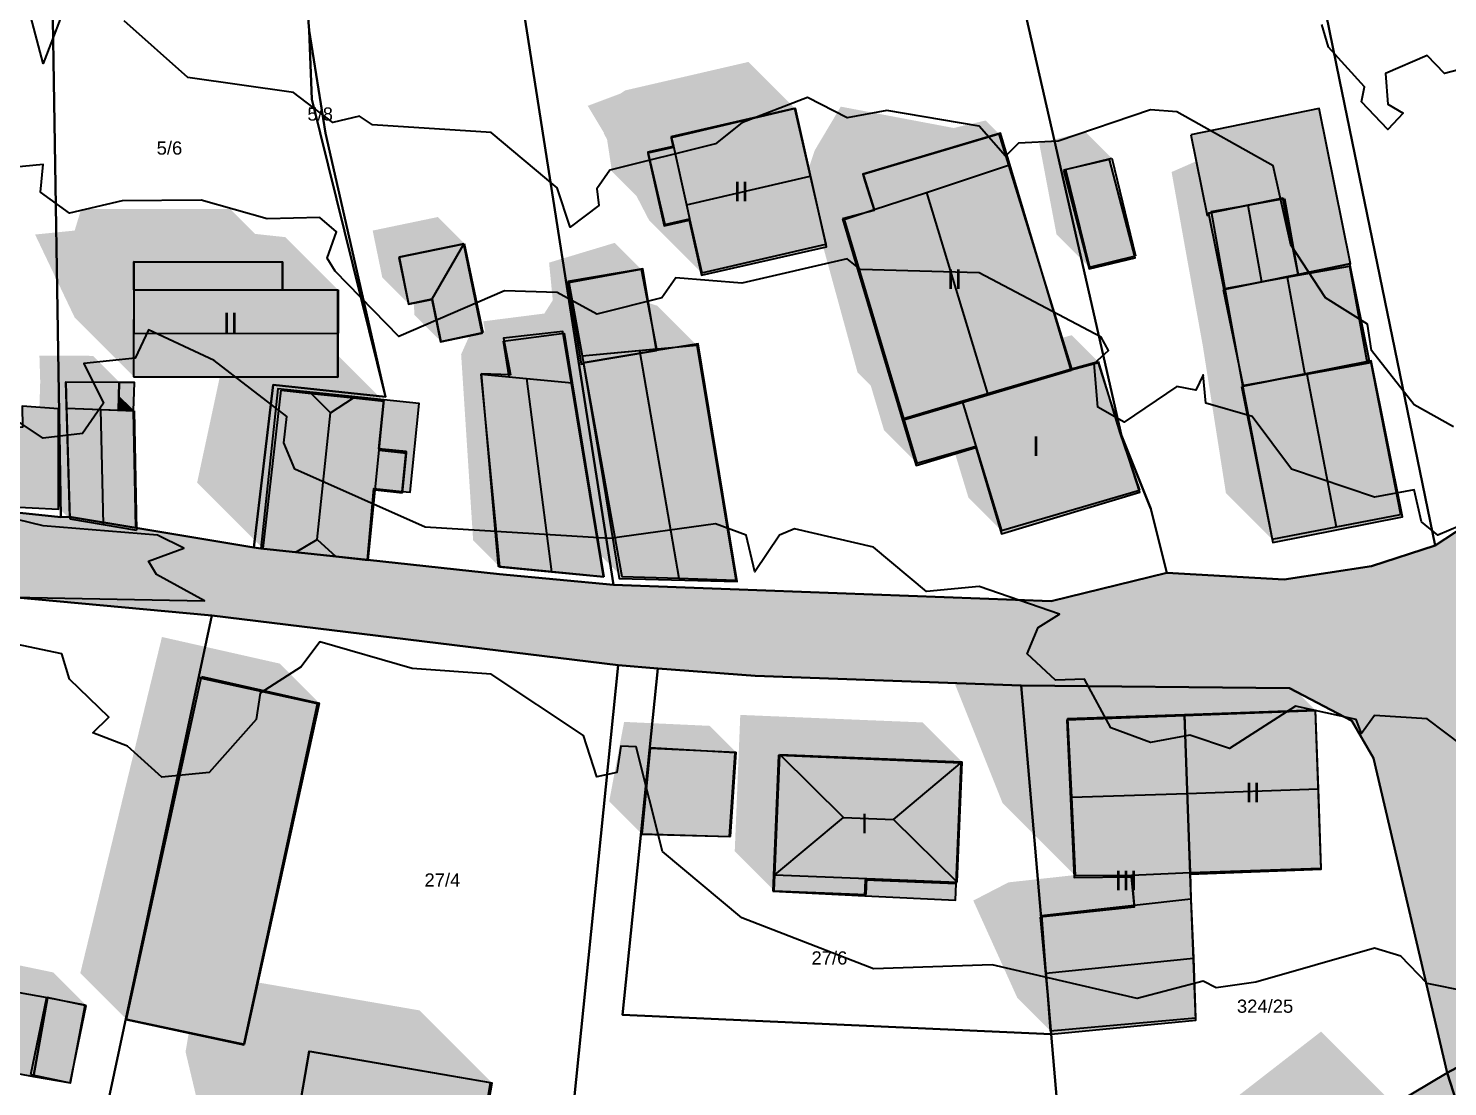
# Model space of a CAD drawing. Header units: millimetres. Extents: x 238 to 3518, y -74 to 2735.
# Drawn here: x 1710.4 to 1818, y 1502.4 to 1582.6 of the extents above; entities that cross this region are included whole.
import ezdxf
from ezdxf.enums import TextEntityAlignment as Align

# ---------------------------------------------------------------- set-up
doc = ezdxf.new("R2010")
doc.units = ezdxf.units.MM
for name, color, linetype in [('LP_Flurstueck_bez', 7, 'Continuous'), ('LP_Flurstuecke', 8, 'Continuous'), ('LP_Gebaeude_Dachaufsicht', 9, 'Continuous'), ('LP_Gebaeude_Dachschatten', 253, 'Continuous'), ('LP_Gebaeude_F', 254, 'Continuous'), ('LP_Gebaeude_Geschosszahl', 7, 'Continuous'), ('LP_Gebaeude_Schatten', 7, 'Continuous'), ('LP_Gebaeude_U', 7, 'Continuous'), ('LP_Topographie_Hoehenlinien', 8, 'Continuous'), ('LP_Verkehr_Gewaesser', 150, 'Continuous'), ('LP_Verkehr_Strassen', 9, 'Continuous')]:
    doc.layers.add(name, color=color, linetype=linetype)
doc.styles.get("Standard").update_dxf_attribs({"font": 'arial.ttf'})

msp = doc.modelspace()

# ---------------------------------------------------------------- hatches: boundary and pattern name
at = {"layer": 'LP_Gebaeude_Dachschatten'}
for points in [[(1769.71, 1571.44), (1768.52, 1576.6), (1759.17, 1574.44), (1759.34, 1573.72), (1759.34, 1573.71), (1760.33, 1569.27)], [(1784.75, 1572.27), (1784.42, 1573.33), (1784.01, 1574.66), (1773.72, 1571.59), (1773.88, 1571.09), (1774.55, 1568.9), (1778.52, 1570.21)], [(1800.11, 1568.75), (1801.15, 1562.92), (1803.93, 1563.42), (1802.89, 1569.25)], [(1733.91, 1562.81), (1729.7, 1562.81), (1718.42, 1562.81), (1718.42, 1559.51), (1733.91, 1559.52)], [(1805.88, 1563.77), (1801.15, 1562.92), (1802.48, 1555.55), (1807.21, 1556.4)], [(1752.4, 1557.81), (1755.41, 1541.07), (1759.73, 1540.94), (1756.76, 1558.21)], [(1744.73, 1556.42), (1746.14, 1541.81), (1750.09, 1541.43), (1748.19, 1556.09)], [(1807.36, 1556.42), (1802.48, 1555.55), (1804.73, 1543.9), (1809.6, 1544.84)], [(1732.32, 1543.89), (1733.33, 1553.5), (1731.85, 1554.96), (1729.57, 1555.21), (1728.21, 1543.2), (1730.7, 1542.92)], [(1733.33, 1553.5), (1735.08, 1554.62), (1731.85, 1554.96)], [(1713.31, 1553.85), (1713.56, 1545.44), (1716.08, 1545.02), (1715.87, 1553.75)], [(1798.29, 1524.61), (1798.08, 1530.6), (1789.22, 1530.31), (1789.51, 1524.35)], [(1808, 1530.96), (1798.08, 1530.6), (1798.29, 1524.61), (1808.22, 1524.97)], [(1767.4, 1527.58), (1767.03, 1518.46), (1772.24, 1522.81)], [(1781.23, 1527.01), (1767.4, 1527.58), (1772.24, 1522.81), (1776.02, 1522.66)], [(1798.76, 1512.12), (1798.58, 1516.63), (1794.27, 1516.16), (1787.24, 1515.38), (1787.57, 1511)], [(1745.58, 1502.67), (1731.72, 1505.07), (1730.92, 1500.43), (1732.08, 1498.48), (1743.06, 1496.58), (1744.8, 1498.14)]]:
    msp.add_hatch(color=253, dxfattribs=at).paths.add_polyline_path(points)
at = {"layer": 'LP_Gebaeude_F'}
for points in [[(1757.38, 1573.17), (1758.63, 1567.66), (1760.52, 1568.09), (1761.46, 1563.94), (1770.95, 1566.09), (1768.6, 1576.56), (1759.15, 1574.35), (1759.32, 1573.62)], [(1798.56, 1574.58), (1799.81, 1568.45), (1799.93, 1568.47), (1799.9, 1568.63), (1805.55, 1569.76), (1806.7, 1563.99), (1810.62, 1564.79), (1810.68, 1564.8), (1808.29, 1576.56)], [(1772.16, 1568.19), (1776.71, 1552.92), (1789.5, 1556.73), (1784.54, 1573.33), (1784.14, 1574.69), (1773.69, 1571.58), (1773.85, 1571.06), (1774.55, 1568.84)], [(1788.92, 1571.88), (1790.85, 1564.41), (1794.35, 1565.25), (1792.41, 1572.71)], [(1799.9, 1568.63), (1799.93, 1568.47), (1801.06, 1562.84), (1806.7, 1563.99), (1805.55, 1569.76)], [(1738.5, 1565.26), (1739.23, 1561.72), (1741, 1562.09), (1741.66, 1558.87), (1744.83, 1559.52), (1743.44, 1566.28)], [(1718.39, 1556.21), (1733.89, 1556.19), (1733.89, 1562.78), (1729.68, 1562.78), (1729.68, 1564.92), (1718.4, 1564.93)], [(1751.31, 1563.46), (1752.34, 1557.18), (1752.5, 1557.2), (1752.49, 1557.28), (1758.05, 1558.22), (1757.01, 1564.42)], [(1801.03, 1562.83), (1802.54, 1555.52), (1812.12, 1557.41), (1810.62, 1564.79), (1806.7, 1563.99), (1801.06, 1562.84)], [(1744.75, 1556.44), (1746.04, 1541.87), (1754.02, 1541.08), (1750.94, 1559.65), (1746.44, 1559.15), (1746.98, 1556.37)], [(1752.49, 1557.28), (1752.5, 1557.2), (1753.79, 1549.6), (1755.21, 1540.93), (1764.16, 1540.69), (1761.21, 1558.71), (1758.05, 1558.22)], [(1802.41, 1555.49), (1804.78, 1543.65), (1814.61, 1545.61), (1812.24, 1557.44), (1812.12, 1557.41), (1802.54, 1555.52)], [(1776.71, 1552.92), (1777.73, 1549.5), (1782.27, 1550.85), (1784.22, 1544.31), (1794.71, 1547.46), (1793.32, 1551.78), (1791.56, 1557.29), (1789.5, 1556.73)], [(1713.23, 1555.82), (1713.52, 1545.59), (1718.55, 1544.76), (1718.39, 1553.64), (1717.24, 1553.68), (1717.29, 1555.8)], [(1717.24, 1553.68), (1718.39, 1553.64), (1718.47, 1555.79), (1717.29, 1555.8)], [(1728.03, 1543.2), (1736.13, 1542.33), (1736.62, 1547.75), (1738.76, 1547.53), (1739.07, 1550.56), (1737, 1550.77), (1737.38, 1554.47), (1729.34, 1555.31)], [(1737, 1550.77), (1739.07, 1550.56), (1738.76, 1547.53), (1739.36, 1547.47), (1740.05, 1554.19), (1737.38, 1554.47)], [(1706.68, 1552.38), (1706.69, 1546.48), (1712.7, 1546.19), (1712.69, 1553.78), (1709.95, 1553.99), (1709.96, 1552.4)], [(1717.8, 1507.48), (1726.75, 1505.55), (1732.34, 1531.43), (1723.31, 1533.38)], [(1787.13, 1515.23), (1787.97, 1506.38), (1798.94, 1507.42), (1798.53, 1518.51), (1798.08, 1530.52), (1789.16, 1530.19), (1789.73, 1518.26), (1794.05, 1518.31), (1794.26, 1516.01)], [(1798.08, 1530.52), (1798.53, 1518.51), (1808.46, 1518.88), (1808.02, 1530.89)], [(1756.88, 1521.55), (1763.57, 1521.35), (1764.01, 1527.7), (1757.55, 1528.09)], [(1766.88, 1517.21), (1773.84, 1516.87), (1773.9, 1518.08), (1780.77, 1517.79), (1781.16, 1526.92), (1767.31, 1527.5)], [(1773.84, 1516.87), (1780.72, 1516.54), (1780.77, 1517.79), (1773.9, 1518.08)], [(1707.7, 1503.73), (1710.81, 1503.17), (1711.87, 1509.12), (1709.04, 1509.62)], [(1710.81, 1503.17), (1713.6, 1502.67), (1714.73, 1508.57), (1711.87, 1509.12)], [(1729.5, 1492.36), (1743.28, 1489.99), (1745.46, 1502.68), (1731.68, 1505.05)]]:
    msp.add_hatch(color=254, dxfattribs=at).paths.add_polyline_path(points)
at = {"layer": 'LP_Gebaeude_Schatten'}
for points in [[(1768.52, 1576.6), (1759.17, 1574.44), (1759.34, 1573.72), (1759.34, 1573.71), (1757.4, 1573.27), (1758.67, 1567.78), (1760.54, 1568.21), (1761.48, 1564.1), (1757.48, 1568.1), (1756.54, 1569.91), (1754.67, 1571.78), (1754.3, 1574.21), (1754.04, 1574.71), (1754.06, 1574.72), (1752.83, 1576.77), (1755.34, 1577.71), (1755.34, 1577.72), (1755.67, 1577.94), (1765.02, 1580.1), (1768.52, 1576.6)], [(1772.02, 1576.71), (1780.59, 1575.09), (1783.01, 1575.66), (1784.01, 1574.66), (1773.72, 1571.59), (1773.88, 1571.09), (1774.55, 1568.9), (1772.29, 1568.16), (1776.79, 1553.07), (1777.8, 1549.67), (1775.3, 1552.17), (1774.29, 1555.57), (1773.29, 1556.57), (1770.65, 1566.21), (1770.9, 1566.27), (1769.71, 1571.44), (1769.58, 1572.01), (1770.05, 1573.4), (1772.02, 1576.71)], [(1790.57, 1574.79), (1792.57, 1572.79), (1789.07, 1571.94), (1790.88, 1564.53), (1788.38, 1567.03), (1787.07, 1573.94), (1790.57, 1574.79)], [(1803.17, 1572.24), (1805.67, 1569.74), (1800.11, 1568.75), (1801.15, 1562.92), (1802.48, 1555.55), (1804.73, 1543.9), (1801.23, 1547.4), (1799.48, 1558.55), (1798.15, 1565.92), (1797.11, 1571.75), (1799.39, 1572.75), (1803.17, 1572.24)], [(1729.91, 1566.81), (1733.91, 1562.81), (1729.7, 1562.81), (1729.7, 1564.95), (1718.42, 1564.95), (1718.42, 1562.81), (1718.42, 1556.22), (1713.92, 1560.72), (1710.92, 1567.01), (1713.92, 1567.31), (1714.42, 1568.95), (1725.7, 1568.95), (1727.59, 1567.06), (1729.91, 1566.81)], [(1736.52, 1567.31), (1741.47, 1568.34), (1741.97, 1567.84), (1743.47, 1566.34), (1738.52, 1565.31), (1739.25, 1561.76), (1737.25, 1563.76), (1736.52, 1567.31)], [(1810.61, 1564.62), (1806.71, 1563.92), (1806.01, 1567.82), (1808.11, 1567.12), (1810.61, 1564.62)], [(1751.4, 1563.38), (1752.4, 1557.81), (1755.41, 1541.07), (1753.77, 1542.71), (1751.66, 1555.77), (1751.05, 1559.52), (1746.41, 1558.93), (1746.85, 1556.22), (1744.73, 1556.42), (1746.14, 1541.81), (1744.14, 1543.81), (1743.23, 1557.92), (1743.87, 1559.36), (1744.87, 1559.57), (1744.83, 1559.77), (1745.04, 1559.66), (1744.91, 1560.43), (1749.54, 1561.02), (1750.18, 1562.03), (1749.9, 1564.88), (1754.88, 1566.38), (1756.88, 1564.38), (1751.4, 1563.38)], [(1739.64, 1561.84), (1741.03, 1562.13), (1741.69, 1558.91), (1739.69, 1560.91), (1739.64, 1561.84)], [(1761.11, 1558.61), (1758.05, 1558.33), (1757.37, 1561.84), (1758.11, 1561.61), (1761.11, 1558.61)], [(1791.54, 1557.38), (1789.51, 1556.82), (1788.79, 1559.17), (1789.54, 1559.38), (1791.54, 1557.38)], [(1717.32, 1555.81), (1713.25, 1555.83), (1713.31, 1553.85), (1713.56, 1545.44), (1711.06, 1547.94), (1711.31, 1555.85), (1711.25, 1557.83), (1715.32, 1557.81), (1717.32, 1555.81)], [(1735.08, 1554.62), (1731.85, 1554.96), (1729.57, 1555.21), (1728.21, 1543.2), (1723.21, 1548.2), (1724.93, 1556.22), (1733.91, 1556.22), (1733.91, 1557.83), (1737.37, 1554.37), (1735.08, 1554.62)], [(1811.94, 1557.25), (1811.86, 1557.68), (1812.23, 1557.3), (1811.94, 1557.25)], [(1802.48, 1555.55), (1807.21, 1556.4), (1811.94, 1557.25), (1807.36, 1556.42), (1802.48, 1555.55)], [(1717.27, 1553.69), (1717.29, 1554.78), (1718.43, 1553.65), (1717.27, 1553.69)], [(1737.01, 1550.67), (1737.17, 1552.35), (1739.08, 1550.44), (1737.01, 1550.67)], [(1780.66, 1550.49), (1782.26, 1550.95), (1784.2, 1544.57), (1781.7, 1547.07), (1780.66, 1550.49)], [(1720.54, 1536.49), (1729.48, 1534.47), (1732.48, 1531.47), (1723.54, 1533.49), (1717.85, 1507.5), (1714.35, 1511), (1720.54, 1536.49)], [(1782.07, 1516.5), (1784.74, 1517.88), (1789.75, 1518.43), (1784.29, 1523.89), (1780.51, 1533.35), (1784.22, 1535.31), (1793.08, 1535.6), (1803, 1535.96), (1808, 1530.96), (1798.08, 1530.6), (1789.22, 1530.31), (1789.51, 1524.35), (1789.79, 1518.39), (1794.07, 1518.43), (1794.27, 1516.16), (1787.24, 1515.38), (1787.57, 1511), (1787.91, 1506.62), (1785.41, 1509.12), (1782.07, 1516.5)], [(1781.23, 1527.01), (1767.4, 1527.58), (1767.03, 1518.46), (1766.98, 1517.25), (1763.98, 1520.25), (1764.03, 1521.46), (1764.4, 1530.58), (1778.23, 1530.01), (1781.23, 1527.01)], [(1764.09, 1527.75), (1757.59, 1528.05), (1756.96, 1521.53), (1754.46, 1524.03), (1755.59, 1530.05), (1762.09, 1529.75), (1764.09, 1527.75)], [(1712.3, 1511.05), (1714.8, 1508.55), (1711.82, 1509.17), (1710.6, 1503.3), (1708.1, 1505.8), (1709.32, 1511.67), (1712.3, 1511.05)], [(1745.58, 1502.67), (1731.72, 1505.07), (1729.53, 1492.39), (1724.03, 1497.89), (1722.33, 1505.03), (1722.58, 1506.49), (1726.79, 1505.6), (1727.82, 1510.29), (1740.08, 1508.17), (1745.58, 1502.67)], [(1803.91, 1495.94), (1802.85, 1497), (1800.95, 1499.47), (1800.55, 1500.44), (1808.45, 1506.57), (1816.95, 1498.07), (1809.05, 1491.94), (1808.29, 1491.35), (1808.73, 1490.76), (1799.6, 1482.62), (1792.69, 1476.46), (1789.04, 1474.77), (1789.76, 1473.85), (1800.95, 1459.61), (1796.95, 1463.61), (1785.76, 1477.85), (1784.04, 1479.77), (1786.89, 1481.09), (1787.19, 1481.96), (1792.6, 1489.62), (1803.73, 1495.76), (1803.84, 1495.78), (1803.79, 1495.85), (1803.91, 1495.94)]]:
    msp.add_hatch(color=7, dxfattribs=at).paths.add_polyline_path(points)
at = {"layer": 'LP_Verkehr_Gewaesser'}
msp.add_hatch(color=150, dxfattribs=at).paths.add_polyline_path([(1581.32, 1526.37), (1603.13, 1503.81), (1608.32, 1498.45), (1612.38, 1494.93), (1618.49, 1490.66), (1621.51, 1489.08), (1668.93, 1470.88), (1673.2, 1470.06), (1677.52, 1470.67), (1698.88, 1477.42), (1698.71, 1478.02), (1710.62, 1478.13), (1715.56, 1477.62), (1724.43, 1474.14), (1727.69, 1473.07), (1733.46, 1472.73), (1733.48, 1472.16), (1733.68, 1472.19), (1759.01, 1475.94), (1786.96, 1473.98), (1787.75, 1474.34), (1788.73, 1474.71), (1792.72, 1476.57), (1808.76, 1490.69), (1808.31, 1491.27), (1819.2, 1499.75), (1818.02, 1503.43), (1814.07, 1501.08), (1807.6, 1495.84), (1795.59, 1484.02), (1794.06, 1482.81), (1790.18, 1480.63), (1790.08, 1481.8), (1784.59, 1481.13), (1781.52, 1480.94), (1757.96, 1480.28), (1749.53, 1479), (1736.86, 1477.07), (1732.36, 1476.67), (1728.67, 1477.36), (1714.95, 1482.17), (1712.53, 1482.76), (1707.52, 1482.84), (1699.47, 1482.43), (1697.53, 1482.14), (1695.57, 1481.61), (1677.1, 1475.41), (1674.8, 1474.84), (1672.76, 1474.67), (1669.55, 1474.94), (1653.27, 1481.14), (1622.95, 1492.95), (1621.01, 1493.99), (1619.52, 1495.08), (1616.8, 1497.37), (1613.06, 1500.88), (1606.34, 1507.6), (1584.51, 1529.67), (1584.4, 1529.55)])
at = {"layer": 'LP_Verkehr_Strassen'}
for points in [[(1609.11, 1553.88), (1628.76, 1550.31), (1665.88, 1543.56), (1685.96, 1541.66), (1724.32, 1538.11), (1755.14, 1534.34), (1758.15, 1534.11), (1765.53, 1533.55), (1785.7, 1532.82), (1806.06, 1532.61), (1810.79, 1530.14), (1812.42, 1527.29), (1818.02, 1503.43), (1821.26, 1505.19), (1825.87, 1508.05), (1835.96, 1507.86), (1835.88, 1512.09), (1835.74, 1518.85), (1835.39, 1528.42), (1835.83, 1543.96), (1840.98, 1546.68), (1850.61, 1557.72), (1855.92, 1562.18), (1862.39, 1565.5), (1874.13, 1571.54), (1893.69, 1578.3), (1894.23, 1578.47), (1909.17, 1583.09), (1920.39, 1585.74), (1926.68, 1587.23), (1946.69, 1591.74), (1966.45, 1596.19), (1978.05, 1598.92), (1979.84, 1599.34), (1988.92, 1601.57), (1998.7, 1603.73), (2002.23, 1604.49), (2020.15, 1608.36), (2038.67, 1612.37), (2060.99, 1617.18), (2071.81, 1618.28), (2083.87, 1620.42), (2088.88, 1620.02), (2104.29, 1618.77), (2130.51, 1616.65), (2139.07, 1615.96), (2174.74, 1610.85), (2199.43, 1607.25), (2201.85, 1606.9), (2206.91, 1606.16), (2226.72, 1603.28), (2247.86, 1600.33), (2269, 1597.34), (2271.48, 1596.91), (2307.37, 1592.02), (2341.79, 1587.34), (2362.82, 1587.02), (2404.54, 1586.39), (2466.34, 1570.98), (2581.2, 1557.61), (2583.12, 1557.02), (2584.44, 1556.05), (2585.01, 1554.67), (2594.07, 1560.8), (2573.39, 1563.3), (2565.05, 1564.26), (2556.47, 1565.25), (2553, 1565.65), (2522.27, 1569.28), (2498.87, 1572.05), (2476.72, 1575.06), (2466.31, 1577.36), (2458.22, 1579.5), (2433.87, 1585.97), (2404.77, 1593.69), (2387.72, 1593.9), (2382.57, 1593.95), (2372.74, 1594.05), (2367.76, 1594.1), (2362.76, 1594.16), (2339.62, 1594.41), (2320.35, 1597.06), (2286.61, 1601.71), (2271.84, 1603.69), (2251.99, 1606.47), (2220.01, 1610.84), (2198.93, 1613.74), (2193.92, 1614.39), (2152.77, 1619.81), (2129.47, 1622.89), (2099.32, 1627.34), (2071.45, 1623.47), (2063.48, 1622.36), (2037.99, 1617.57), (2013.25, 1612.81), (1997.89, 1609.85), (1986.96, 1607.53), (1984.68, 1606.1), (1974.51, 1604.18), (1973.28, 1603.95), (1962.21, 1602), (1948.59, 1599.21), (1934.4, 1596.33), (1905.2, 1590.33), (1903.43, 1589.63), (1877.51, 1580.85), (1870.23, 1578.12), (1862.9, 1576.03), (1847.52, 1566.2), (1841.81, 1559.13), (1829.44, 1551.51), (1817.11, 1543.42), (1812.27, 1541.85), (1805.65, 1540.85), (1796.74, 1541.36), (1787.97, 1539.2), (1763.63, 1540.11), (1754.78, 1540.44), (1746.13, 1541.25), (1736.13, 1542.33), (1728.03, 1543.2), (1727.52, 1543.28), (1718.55, 1544.76), (1713.52, 1545.59), (1712.87, 1545.57), (1688.42, 1548.15), (1654.75, 1551.69), (1643.37, 1553.38), (1634.78, 1554.65), (1628, 1558.67), (1626.74, 1560.58), (1625.46, 1567.02), (1626.48, 1571.86), (1621.77, 1566.99), (1614.65, 1559.61)], [(1766.14, 1291.44), (1768.6, 1290.07), (1776.1, 1285.89), (1775.67, 1288.69), (1781.68, 1309.93), (1782.03, 1311.2), (1786.7, 1327.7), (1788.1, 1331.35), (1790.18, 1334.42), (1793.38, 1336.27), (1817, 1343.32), (1846.71, 1351.27), (1861.29, 1355.32), (1871.55, 1358.18), (1882.04, 1361.1), (1883.43, 1376.66), (1881.22, 1380.31), (1879.1, 1383.81), (1876.05, 1396.52), (1875.18, 1414.23), (1875.94, 1421.1), (1877.69, 1424.75), (1880.07, 1429.71), (1868.97, 1431.63), (1866.72, 1437.05), (1863.46, 1440.47), (1865.72, 1461.36), (1867.38, 1470.4), (1869.29, 1492.07), (1869.03, 1495.17), (1868.76, 1496.13), (1868.84, 1496.38), (1866.19, 1496.48), (1852.06, 1502.06), (1847.03, 1502.88), (1842.25, 1502.99), (1836.42, 1502.68), (1825.88, 1501.61), (1824.93, 1501.94), (1822.58, 1501.71), (1822.18, 1502.77), (1821.26, 1505.19), (1818.02, 1503.43), (1819.2, 1499.75), (1826.2, 1498.35), (1829.81, 1499.64), (1837.15, 1500.26), (1844.29, 1499.1), (1846.33, 1498.33), (1849.01, 1497.14), (1863.62, 1490.65), (1865.53, 1488.5), (1866.52, 1485.84), (1866.33, 1482.28), (1860.58, 1440.62), (1862.44, 1436.07), (1867.41, 1424.48), (1846.9, 1428.59), (1833.64, 1431.19), (1816.43, 1434.56), (1815.99, 1431.07), (1817.45, 1430.71), (1838.6, 1425.72), (1839.73, 1425.45), (1839.9, 1426.72), (1864.49, 1421.79), (1870.46, 1417.82), (1869.6, 1405.86), (1874.48, 1383.98), (1877, 1371.67), (1876.95, 1368.93), (1874.24, 1365.6), (1870.22, 1363.6), (1861.62, 1360.64), (1850.29, 1357.79), (1815.72, 1349.9), (1793.22, 1341.85), (1786.2, 1338.49), (1779.3, 1333), (1780.08, 1327.96), (1777.05, 1311.75), (1777.6, 1311.55), (1774.37, 1299.94), (1771.37, 1294.36), (1769.09, 1292.17)]]:
    msp.add_hatch(color=9, dxfattribs=at).paths.add_polyline_path(points)

# ---------------------------------------------------------------- linework, layer by layer
at = {"layer": 'LP_Flurstuecke', "color": 8}
for points in [[(1738.83, 1642.02), (1743.42, 1613.21), (1745.34, 1601.19), (1745.58, 1599.68), (1746.92, 1590.73), (1754.78, 1540.44), (1763.63, 1540.11), (1787.97, 1539.2), (1796.74, 1541.36), (1795.54, 1546.2), (1793.32, 1551.78), (1788.23, 1574.12), (1781.33, 1604.34), (1778.09, 1615.77), (1768.55, 1649.44)], [(1778.09, 1615.77), (1781.33, 1604.34), (1788.23, 1574.12), (1793.32, 1551.78), (1795.54, 1546.2), (1796.74, 1541.36), (1805.65, 1540.85), (1812.27, 1541.85), (1817.11, 1543.42), (1809.85, 1578.75), (1808.07, 1587.45), (1799.52, 1621.12)], [(1712.07, 1599.23), (1712.2, 1588.07), (1712.87, 1545.57), (1713.52, 1545.59), (1718.55, 1544.76), (1727.52, 1543.28), (1728.97, 1555.61), (1737.5, 1554.7), (1731.92, 1577.27), (1731.71, 1582.49), (1730.34, 1599.48)], [(1727.52, 1543.28), (1728.03, 1543.2), (1736.13, 1542.33), (1746.13, 1541.25), (1754.78, 1540.44), (1746.92, 1590.73), (1745.58, 1599.68), (1730.34, 1599.48), (1731.71, 1582.49), (1732.94, 1574.69), (1737.5, 1554.7), (1728.97, 1555.61)], [(1808.07, 1587.45), (1809.85, 1578.75), (1817.11, 1543.42), (1829.44, 1551.51), (1841.81, 1559.13), (1847.52, 1566.2), (1840.87, 1595.93)], [(1688.42, 1548.15), (1712.87, 1545.57), (1712.2, 1588.07), (1689, 1587.81), (1688.89, 1580.35)], [(1731.71, 1582.49), (1731.92, 1577.27), (1737.5, 1554.7), (1732.94, 1574.69)], [(1684.53, 1525.85), (1687.43, 1525.58), (1690.28, 1525.32), (1690.11, 1523.52), (1693.1, 1523.23), (1688.88, 1479.91), (1695.57, 1481.61), (1697.53, 1482.14), (1699.47, 1482.43), (1707.52, 1482.84), (1712.53, 1482.76), (1724.32, 1538.11), (1685.96, 1541.66)], [(1712.53, 1482.76), (1714.95, 1482.17), (1728.67, 1477.36), (1732.36, 1476.67), (1736.86, 1477.07), (1749.53, 1479), (1755.14, 1534.34), (1724.32, 1538.11)], [(1749.53, 1479), (1757.96, 1480.28), (1781.52, 1480.94), (1784.59, 1481.13), (1790.08, 1481.8), (1789.99, 1482.81), (1787.97, 1506.38), (1755.48, 1507.83), (1758.15, 1534.11), (1755.14, 1534.34)], [(1755.48, 1507.83), (1787.97, 1506.38), (1785.7, 1532.82), (1765.53, 1533.55), (1758.15, 1534.11)], [(1785.7, 1532.82), (1787.97, 1506.38), (1789.99, 1482.81), (1790.08, 1481.8), (1790.18, 1480.63), (1794.06, 1482.81), (1795.59, 1484.02), (1807.6, 1495.84), (1814.07, 1501.08), (1818.02, 1503.43), (1812.42, 1527.29), (1810.79, 1530.14), (1806.06, 1532.61)]]:
    msp.add_lwpolyline(points, close=True, dxfattribs=at)
for points in [[(1934.4, 1596.33), (1905.2, 1590.33), (1903.43, 1589.63), (1877.51, 1580.85), (1870.23, 1578.12), (1862.9, 1576.03), (1847.52, 1566.2), (1841.81, 1559.13), (1829.44, 1551.51), (1817.11, 1543.42), (1812.27, 1541.85), (1805.65, 1540.85), (1796.74, 1541.36), (1787.97, 1539.2), (1763.63, 1540.11), (1754.78, 1540.44), (1746.13, 1541.25), (1736.13, 1542.33), (1728.03, 1543.2), (1727.52, 1543.28), (1718.55, 1544.76), (1713.52, 1545.59), (1712.87, 1545.57), (1688.42, 1548.15)], [(1685.96, 1541.66), (1724.32, 1538.11), (1755.14, 1534.34), (1758.15, 1534.11), (1765.53, 1533.55), (1785.7, 1532.82), (1806.06, 1532.61), (1810.79, 1530.14), (1812.42, 1527.29), (1818.02, 1503.43), (1821.26, 1505.19)], [(1822.58, 1501.71), (1822.18, 1502.77), (1821.26, 1505.19), (1818.02, 1503.43), (1819.2, 1499.75)], [(1819.2, 1499.75), (1818.02, 1503.43), (1814.07, 1501.08)]]:
    msp.add_lwpolyline(points, dxfattribs=at)
at = {"layer": 'LP_Gebaeude_Dachaufsicht', "color": 9}
for p, q in [((1759.17, 1574.44, 78.01), (1768.52, 1576.6, 78.01)), ((1768.52, 1576.6, 78.01), (1769.71, 1571.44, 83.48)), ((1773.72, 1571.59, 74.66), (1784.01, 1574.66, 74.66)), ((1784.01, 1574.66, 74.66), (1784.42, 1573.33, 75.14)), ((1757.4, 1573.27, 78.01), (1759.34, 1573.71, 78.01)), ((1759.17, 1574.44, 78.01), (1759.34, 1573.72, 78.78)), ((1759.34, 1573.71, 78.78), (1759.34, 1573.72, 78.78)), ((1759.34, 1573.71, 78.01), (1760.33, 1569.27, 78.01)), ((1759.34, 1573.71, 78.78), (1760.33, 1569.27, 83.48)), ((1757.4, 1573.27, 78.01), (1758.67, 1567.78, 78.01)), ((1784.42, 1573.33, 75.14), (1784.75, 1572.27, 75.52)), ((1789.07, 1571.94, 75.46), (1792.57, 1572.79, 75.46)), ((1792.57, 1572.79, 75.46), (1794.38, 1565.39, 75.46)), ((1760.33, 1569.27, 83.48), (1769.71, 1571.44, 83.48)), ((1769.71, 1571.44, 83.48), (1770.9, 1566.27, 78.01)), ((1773.72, 1571.59, 74.66), (1773.88, 1571.09, 74.84)), ((1778.52, 1570.21, 75.59), (1784.75, 1572.27, 75.52)), ((1778.52, 1570.21, 81.91), (1784.75, 1572.27, 76.48)), ((1784.75, 1572.27, 76.48), (1789.51, 1556.82, 76.48)), ((1789.07, 1571.94, 75.46), (1790.88, 1564.53, 75.46)), ((1773.88, 1571.09, 74.84), (1774.55, 1568.9, 75.63)), ((1760.33, 1569.27, 78.01), (1760.56, 1568.22, 78.01)), ((1760.33, 1569.27, 83.48), (1760.56, 1568.22, 82.37)), ((1774.55, 1568.9, 75.63), (1778.52, 1570.21, 75.59)), ((1774.55, 1568.9, 78.45), (1778.52, 1570.21, 81.91)), ((1778.52, 1570.21, 81.91), (1783.15, 1554.95, 81.91)), ((1802.89, 1569.25, 77.59), (1805.67, 1569.74, 76.52)), ((1805.67, 1569.74, 76.52), (1806.71, 1563.92, 76.52)), ((1758.67, 1567.78, 78.01), (1760.54, 1568.21, 78.01)), ((1760.54, 1568.21, 78.01), (1760.56, 1568.22, 78.01)), ((1760.54, 1568.21, 82.37), (1760.56, 1568.22, 82.37)), ((1760.54, 1568.21, 82.37), (1761.48, 1564.1, 78.01)), ((1772.29, 1568.16, 76.48), (1774.55, 1568.9, 78.45)), ((1800.11, 1568.75, 76.52), (1802.89, 1569.25, 77.59)), ((1800.11, 1568.75, 76.52), (1801.15, 1562.92, 76.52)), ((1802.89, 1569.25, 77.59), (1803.93, 1563.42, 77.59)), ((1772.29, 1568.16, 76.48), (1776.79, 1553.07, 76.48)), ((1738.52, 1565.31, 74.83), (1743.47, 1566.34, 74.83)), ((1741.03, 1562.13, 74.32), (1743.47, 1566.34, 74.32)), ((1741.03, 1562.13, 74.83), (1743.47, 1566.34, 74.83)), ((1743.47, 1566.34, 74.32), (1744.87, 1559.57, 74.32)), ((1761.48, 1564.1, 78.01), (1770.9, 1566.27, 78.01)), ((1718.42, 1564.95, 77.68), (1729.7, 1564.95, 77.68)), ((1729.7, 1562.81, 77.68), (1729.7, 1564.95, 77.68)), ((1738.52, 1565.31, 74.83), (1739.25, 1561.76, 74.83)), ((1790.88, 1564.53, 75.46), (1794.38, 1565.39, 75.46)), ((1718.42, 1562.81, 77.68), (1718.42, 1564.95, 77.68)), ((1751.4, 1563.38, 74.84), (1756.88, 1564.38, 74.84)), ((1756.88, 1564.38, 74.84), (1758.05, 1558.33, 74.84)), ((1803.93, 1563.42, 77.59), (1806.71, 1563.92, 76.52)), ((1805.88, 1563.77, 81.46), (1806.71, 1563.92, 80.6)), ((1806.71, 1563.92, 80.6), (1810.61, 1564.62, 76.55)), ((1810.61, 1564.62, 76.55), (1811.94, 1557.25, 76.55)), ((1718.42, 1562.81, 77.68), (1729.7, 1562.81, 77.68)), ((1718.42, 1562.81, 77.68), (1718.42, 1559.51, 81.8)), ((1729.7, 1562.81, 77.68), (1733.91, 1562.81, 77.68)), ((1733.91, 1562.81, 77.68), (1733.91, 1559.52, 81.8)), ((1751.4, 1563.38, 74.84), (1752.4, 1557.81, 74.84)), ((1801.15, 1562.92, 76.55), (1805.88, 1563.77, 81.46)), ((1801.15, 1562.92, 76.52), (1803.93, 1563.42, 77.59)), ((1801.15, 1562.92, 76.55), (1802.48, 1555.55, 76.55)), ((1805.88, 1563.77, 81.46), (1807.21, 1556.4, 81.46)), ((1739.25, 1561.76, 74.83), (1741.03, 1562.13, 74.83)), ((1741.03, 1562.13, 74.32), (1741.69, 1558.91, 74.32)), ((1741.69, 1558.91, 74.32), (1744.87, 1559.57, 74.32)), ((1718.42, 1559.51, 81.8), (1733.91, 1559.52, 81.8)), ((1718.42, 1556.22, 77.68), (1718.42, 1559.51, 81.8)), ((1733.91, 1556.22, 77.68), (1733.91, 1559.52, 81.8)), ((1746.41, 1558.93, 73.71), (1751.05, 1559.52, 73.71)), ((1746.41, 1558.93, 73.71), (1746.85, 1556.22, 73.71)), ((1751.05, 1559.52, 73.71), (1751.66, 1555.77, 73.71)), ((1756.76, 1558.21, 79.98), (1761.11, 1558.61, 76.3)), ((1761.11, 1558.61, 76.3), (1764.05, 1540.81, 76.3)), ((1752.4, 1557.81, 74.84), (1758.05, 1558.33, 74.84)), ((1752.4, 1557.81, 76.3), (1756.76, 1558.21, 79.98)), ((1752.4, 1557.81, 76.3), (1755.41, 1541.07, 76.3)), ((1756.76, 1558.21, 79.98), (1759.73, 1540.94, 79.98)), ((1744.73, 1556.42, 73.71), (1746.14, 1541.81, 73.71)), ((1744.73, 1556.42, 73.71), (1748.19, 1556.09, 77.06)), ((1781.22, 1554.38, 75.02), (1789.51, 1556.82, 75.02)), ((1783.15, 1554.95, 81.91), (1789.51, 1556.82, 76.48)), ((1789.51, 1556.82, 75.02), (1791.54, 1557.38, 75.02)), ((1791.54, 1557.38, 75.02), (1793.18, 1551.96, 75.02)), ((1802.48, 1555.55, 76.43), (1807.36, 1556.42, 82.12)), ((1802.48, 1555.55, 76.55), (1807.21, 1556.4, 81.46)), ((1807.21, 1556.4, 81.46), (1811.94, 1557.25, 76.55)), ((1807.36, 1556.42, 82.12), (1811.94, 1557.25, 76.77)), ((1807.36, 1556.42, 82.12), (1809.6, 1544.84, 82.12)), ((1811.94, 1557.25, 76.77), (1812.23, 1557.3, 76.43)), ((1812.23, 1557.3, 76.43), (1814.46, 1545.78, 76.43)), ((1713.25, 1555.83, 73.63), (1717.32, 1555.81, 73.63)), ((1713.25, 1555.83, 73.63), (1713.31, 1553.85, 73.63)), ((1717.27, 1553.69, 73.63), (1717.32, 1555.81, 73.63)), ((1718.42, 1556.22, 77.68), (1733.91, 1556.22, 77.68)), ((1746.85, 1556.22, 73.71), (1751.66, 1555.77, 73.71)), ((1748.19, 1556.09, 77.06), (1750.09, 1541.43, 77.06)), ((1748.19, 1556.09, 77.06), (1751.66, 1555.77, 73.71)), ((1751.66, 1555.77, 73.71), (1754.04, 1541.05, 73.71)), ((1802.48, 1555.55, 76.43), (1804.73, 1543.9, 76.43)), ((1728.21, 1543.2, 77.03), (1729.57, 1555.21, 77.03)), ((1729.57, 1555.21, 77.03), (1731.85, 1554.96, 79.09)), ((1731.85, 1554.96, 79.09), (1733.33, 1553.5, 80.56)), ((1731.85, 1554.96, 79.09), (1735.08, 1554.62, 79.1)), ((1733.33, 1553.5, 80.56), (1735.08, 1554.62, 79.1)), ((1735.08, 1554.62, 79.1), (1737.37, 1554.37, 77.03)), ((1737.01, 1550.67, 77.03), (1737.37, 1554.37, 77.03)), ((1776.79, 1553.07, 76.48), (1783.15, 1554.95, 81.91)), ((1776.79, 1553.07, 75.02), (1781.22, 1554.38, 75.02)), ((1781.22, 1554.38, 75.02), (1782.26, 1550.95, 75.02)), ((1713.31, 1553.85, 73.63), (1715.87, 1553.75, 75.87)), ((1713.31, 1553.85, 73.63), (1717.27, 1553.69, 73.63)), ((1713.31, 1553.85, 73.63), (1713.56, 1545.44, 73.63)), ((1715.87, 1553.75, 75.87), (1718.43, 1553.65, 73.63)), ((1715.87, 1553.75, 75.87), (1716.08, 1545.02, 75.87)), ((1718.43, 1553.65, 73.63), (1718.61, 1544.6, 73.63)), ((1732.32, 1543.89, 80.56), (1733.33, 1553.5, 80.56)), ((1776.79, 1553.07, 75.02), (1777.8, 1549.67, 75.02)), ((1793.18, 1551.96, 75.02), (1794.67, 1547.63, 75.02)), ((1736.71, 1547.64, 77.03), (1737.01, 1550.67, 77.03)), ((1737.01, 1550.67, 77.03), (1739.08, 1550.44, 77.03)), ((1738.78, 1547.42, 77.03), (1739.08, 1550.44, 77.03)), ((1777.8, 1549.67, 75.02), (1782.26, 1550.95, 75.02)), ((1782.26, 1550.95, 75.02), (1784.2, 1544.57, 75.02)), ((1736.19, 1542.31, 77.03), (1736.71, 1547.64, 77.03)), ((1736.71, 1547.64, 77.03), (1738.78, 1547.42, 77.03)), ((1784.2, 1544.57, 75.02), (1794.67, 1547.63, 75.02)), ((1809.6, 1544.84, 82.12), (1814.46, 1545.78, 76.43)), ((1713.56, 1545.44, 73.63), (1716.08, 1545.02, 75.87)), ((1716.08, 1545.02, 75.87), (1718.61, 1544.6, 73.63)), ((1804.73, 1543.9, 76.43), (1809.6, 1544.84, 82.12)), ((1730.7, 1542.92, 79.23), (1732.32, 1543.89, 80.56)), ((1732.32, 1543.89, 80.56), (1733.72, 1542.59, 79.21)), ((1728.21, 1543.2, 77.03), (1730.7, 1542.92, 79.23)), ((1730.7, 1542.92, 79.23), (1733.72, 1542.59, 79.21)), ((1733.72, 1542.59, 79.21), (1736.19, 1542.31, 77.03)), ((1746.14, 1541.81, 73.71), (1750.09, 1541.43, 77.06)), ((1750.09, 1541.43, 77.06), (1754.04, 1541.05, 73.71)), ((1755.41, 1541.07, 76.3), (1759.73, 1540.94, 79.98)), ((1759.73, 1540.94, 79.98), (1764.05, 1540.81, 76.3)), ((1717.85, 1507.5, 74.33), (1723.54, 1533.49, 74.33)), ((1723.54, 1533.49, 74.33), (1732.48, 1531.47, 74.33)), ((1726.79, 1505.6, 74.33), (1732.48, 1531.47, 74.33)), ((1789.22, 1530.31, 78.17), (1798.08, 1530.6, 78.17)), ((1798.08, 1530.6, 78.17), (1808, 1530.96, 78.17)), ((1798.08, 1530.6, 78.17), (1798.29, 1524.61, 83.49)), ((1798.08, 1530.6, 78.17), (1798.29, 1524.61, 83.49)), ((1808, 1530.96, 78.17), (1808.22, 1524.97, 83.49)), ((1789.22, 1530.31, 78.17), (1789.51, 1524.35, 83.49)), ((1756.96, 1521.53, 73.04), (1757.59, 1528.05, 73.04)), ((1757.59, 1528.05, 73.04), (1764.09, 1527.75, 73.04)), ((1763.66, 1521.37, 73.04), (1764.09, 1527.75, 73.04)), ((1767.03, 1518.46, 74.73), (1767.4, 1527.58, 74.73)), ((1767.4, 1527.58, 74.73), (1772.24, 1522.81, 78.26)), ((1767.4, 1527.58, 74.73), (1781.23, 1527.01, 74.73)), ((1776.02, 1522.66, 78.26), (1781.23, 1527.01, 74.73)), ((1780.86, 1517.89, 74.73), (1781.23, 1527.01, 74.73)), ((1789.51, 1524.35, 83.49), (1798.29, 1524.61, 83.49)), ((1789.51, 1524.35, 83.49), (1789.79, 1518.39, 78.17)), ((1798.29, 1524.61, 83.49), (1808.22, 1524.97, 83.49)), ((1798.29, 1524.61, 83.49), (1798.51, 1518.62, 78.17)), ((1798.29, 1524.61, 83.49), (1798.51, 1518.62, 78.17)), ((1808.22, 1524.97, 83.49), (1808.43, 1518.97, 78.17)), ((1767.03, 1518.46, 74.73), (1772.24, 1522.81, 78.26)), ((1772.24, 1522.81, 78.26), (1776.02, 1522.66, 78.26)), ((1776.02, 1522.66, 78.26), (1780.86, 1517.89, 74.73)), ((1756.96, 1521.53, 73.04), (1763.66, 1521.37, 73.04)), ((1798.51, 1518.62, 78.17), (1808.43, 1518.97, 78.17)), ((1766.98, 1517.25, 74.73), (1767.03, 1518.46, 74.73)), ((1767.03, 1518.46, 74.73), (1773.99, 1518.17, 74.73)), ((1773.94, 1516.97, 74.73), (1773.99, 1518.17, 74.73)), ((1773.99, 1518.17, 74.73), (1780.86, 1517.89, 74.73)), ((1789.79, 1518.39, 78.17), (1794.07, 1518.43, 78.11)), ((1794.07, 1518.43, 73.64), (1798.51, 1518.62, 73.64)), ((1794.07, 1518.43, 78.11), (1798.51, 1518.62, 78.17)), ((1794.07, 1518.43, 73.64), (1794.27, 1516.16, 73.64)), ((1798.51, 1518.62, 73.64), (1798.58, 1516.63, 73.64)), ((1766.98, 1517.25, 74.73), (1773.94, 1516.97, 74.73)), ((1794.27, 1516.16, 73.64), (1798.58, 1516.63, 73.64)), ((1798.58, 1516.63, 73.64), (1798.76, 1512.12, 77.91)), ((1787.24, 1515.38, 73.64), (1794.27, 1516.16, 73.64)), ((1787.24, 1515.38, 73.64), (1787.57, 1511, 77.91)), ((1787.57, 1511, 77.91), (1798.76, 1512.12, 77.91)), ((1798.76, 1512.12, 77.91), (1798.93, 1507.6, 73.64)), ((1787.57, 1511, 77.91), (1787.91, 1506.62, 73.64)), ((1710.6, 1503.3, 72.98), (1711.82, 1509.17, 72.98)), ((1711.82, 1509.17, 72.98), (1714.8, 1508.55, 72.98)), ((1713.58, 1502.68, 72.98), (1714.8, 1508.55, 72.98)), ((1717.85, 1507.5, 74.33), (1726.79, 1505.6, 74.33)), ((1787.91, 1506.62, 73.64), (1798.93, 1507.6, 73.64)), ((1730.92, 1500.43, 80.7), (1731.72, 1505.07, 77.41)), ((1731.72, 1505.07, 77.41), (1745.58, 1502.67, 77.41)), ((1710.6, 1503.3, 72.98), (1713.58, 1502.68, 72.98)), ((1744.8, 1498.14, 80.63), (1745.58, 1502.67, 77.41))]:
    msp.add_line(p, q, dxfattribs=at)
at = {"layer": 'LP_Gebaeude_U', "color": 7}
for points in [[(1757.38, 1573.17), (1758.63, 1567.66), (1760.52, 1568.09), (1761.46, 1563.94), (1770.95, 1566.09), (1768.6, 1576.56), (1759.15, 1574.35), (1759.32, 1573.62)], [(1798.56, 1574.58), (1799.81, 1568.45), (1799.93, 1568.47), (1799.9, 1568.63), (1805.55, 1569.76), (1806.7, 1563.99), (1810.62, 1564.79), (1810.68, 1564.8), (1808.29, 1576.56)], [(1772.16, 1568.19), (1776.71, 1552.92), (1789.5, 1556.73), (1784.54, 1573.33), (1784.14, 1574.69), (1773.69, 1571.58), (1773.85, 1571.06), (1774.55, 1568.84)], [(1788.92, 1571.88), (1790.85, 1564.41), (1794.35, 1565.25), (1792.41, 1572.71)], [(1799.9, 1568.63), (1799.93, 1568.47), (1801.06, 1562.84), (1806.7, 1563.99), (1805.55, 1569.76)], [(1738.5, 1565.26), (1739.23, 1561.72), (1741, 1562.09), (1741.66, 1558.87), (1744.83, 1559.52), (1743.44, 1566.28)], [(1718.39, 1556.21), (1733.89, 1556.19), (1733.89, 1562.78), (1729.68, 1562.78), (1729.68, 1564.92), (1718.4, 1564.93)], [(1751.31, 1563.46), (1752.34, 1557.18), (1752.5, 1557.2), (1752.49, 1557.28), (1758.05, 1558.22), (1757.01, 1564.42)], [(1801.03, 1562.83), (1802.54, 1555.52), (1812.12, 1557.41), (1810.62, 1564.79), (1806.7, 1563.99), (1801.06, 1562.84)], [(1744.75, 1556.44), (1746.04, 1541.87), (1754.02, 1541.08), (1750.94, 1559.65), (1746.44, 1559.15), (1746.98, 1556.37)], [(1752.49, 1557.28), (1752.5, 1557.2), (1753.79, 1549.6), (1755.21, 1540.93), (1764.16, 1540.69), (1761.21, 1558.71), (1758.05, 1558.22)], [(1802.41, 1555.49), (1804.78, 1543.65), (1814.61, 1545.61), (1812.24, 1557.44), (1812.12, 1557.41), (1802.54, 1555.52)], [(1776.71, 1552.92), (1777.73, 1549.5), (1782.27, 1550.85), (1784.22, 1544.31), (1794.71, 1547.46), (1793.32, 1551.78), (1791.56, 1557.29), (1789.5, 1556.73)], [(1713.23, 1555.82), (1713.52, 1545.59), (1718.55, 1544.76), (1718.39, 1553.64), (1717.24, 1553.68), (1717.29, 1555.8)], [(1717.24, 1553.68), (1718.39, 1553.64), (1718.47, 1555.79), (1717.29, 1555.8)], [(1728.03, 1543.2), (1736.13, 1542.33), (1736.62, 1547.75), (1738.76, 1547.53), (1739.07, 1550.56), (1737, 1550.77), (1737.38, 1554.47), (1729.34, 1555.31)], [(1737, 1550.77), (1739.07, 1550.56), (1738.76, 1547.53), (1739.36, 1547.47), (1740.05, 1554.19), (1737.38, 1554.47)], [(1706.68, 1552.38), (1706.69, 1546.48), (1712.7, 1546.19), (1712.69, 1553.78), (1709.95, 1553.99), (1709.96, 1552.4)], [(1717.8, 1507.48), (1726.75, 1505.55), (1732.34, 1531.43), (1723.31, 1533.38)], [(1787.13, 1515.23), (1787.97, 1506.38), (1798.94, 1507.42), (1798.53, 1518.51), (1798.08, 1530.52), (1789.16, 1530.19), (1789.73, 1518.26), (1794.05, 1518.31), (1794.26, 1516.01)], [(1798.08, 1530.52), (1798.53, 1518.51), (1808.46, 1518.88), (1808.02, 1530.89)], [(1756.88, 1521.55), (1763.57, 1521.35), (1764.01, 1527.7), (1757.55, 1528.09)], [(1766.88, 1517.21), (1773.84, 1516.87), (1773.9, 1518.08), (1780.77, 1517.79), (1781.16, 1526.92), (1767.31, 1527.5)], [(1773.84, 1516.87), (1780.72, 1516.54), (1780.77, 1517.79), (1773.9, 1518.08)], [(1707.7, 1503.73), (1710.81, 1503.17), (1711.87, 1509.12), (1709.04, 1509.62)], [(1710.81, 1503.17), (1713.6, 1502.67), (1714.73, 1508.57), (1711.87, 1509.12)], [(1729.5, 1492.36), (1743.28, 1489.99), (1745.46, 1502.68), (1731.68, 1505.05)]]:
    msp.add_lwpolyline(points, close=True, dxfattribs=at)
at = {"layer": 'LP_Topographie_Hoehenlinien', "color": 8}
for points in [[(1713.52, 1585.22), (1711.52, 1579.97), (1709.9, 1586.22)], [(1818.5, 1552.42), (1815.5, 1554.09), (1812.28, 1558.22), (1811.97, 1560.22), (1808.78, 1562.22), (1806.16, 1566.22), (1804.8, 1572.22), (1797.5, 1576.31), (1795.5, 1576.46), (1788.51, 1574.08), (1785.51, 1573.95), (1784.51, 1572.96), (1782.51, 1575.23), (1775.51, 1576.41), (1772.51, 1575.85), (1769.51, 1577.41), (1764.51, 1575.48), (1762.51, 1573.9), (1754.51, 1571.88), (1753.51, 1570.48), (1753.67, 1569.22), (1751.51, 1567.58), (1750.51, 1570.54), (1745.51, 1574.74), (1736.51, 1575.34), (1735.51, 1575.99), (1733.51, 1575.51), (1730.51, 1577.78), (1722.51, 1578.93), (1717.67, 1583.22)], [(1820.5, 1579.94), (1817.81, 1579.22), (1816.5, 1580.59), (1813.32, 1579.22), (1813.5, 1576.89), (1814.68, 1576.22), (1813.5, 1574.97), (1811.5, 1577.07), (1811.73, 1578.22), (1809.02, 1581.22), (1808.5, 1582.93)], [(1831.48, 1550.22), (1817.31, 1544.22), (1816.06, 1545.22), (1815.5, 1547.64), (1812.5, 1547.09), (1806.21, 1549.22), (1803.23, 1553.22), (1799.71, 1554.22), (1799.5, 1556.37), (1798.95, 1555.22), (1797.5, 1555.49), (1793.51, 1552.79), (1791.51, 1553.92), (1791.25, 1557.22), (1792.33, 1558.22), (1791.78, 1559.22), (1782.51, 1564.1), (1773.51, 1564.36), (1772.51, 1565.17), (1764.51, 1563.31), (1759.51, 1563.73), (1758.45, 1562.22), (1753.51, 1560.96), (1750.51, 1562.61), (1746.51, 1562.73), (1738.51, 1559.27), (1733.68, 1564.22), (1733.07, 1565.22), (1733.78, 1567.22), (1732.51, 1568.3), (1728.51, 1568.21), (1723.51, 1569.61), (1717.52, 1569.57), (1713.52, 1568.62), (1711.33, 1570.22), (1711.52, 1572.32), (1699.52, 1571.16)], [(1820.5, 1527.25), (1816.5, 1530.27), (1812.5, 1530.54), (1811.5, 1529.16), (1811.11, 1530.22), (1806.5, 1531.25), (1801.5, 1528.03), (1798.5, 1529.04), (1795.5, 1528.5), (1792.51, 1529.59), (1790.51, 1533.28), (1788.31, 1533.22), (1786.16, 1535.22), (1787, 1537.22), (1788.62, 1538.22), (1782.51, 1540.31), (1778.51, 1539.94), (1774.51, 1543.31), (1768.51, 1544.68), (1767.37, 1544.22), (1765.51, 1541.43), (1764.84, 1544.22), (1762.51, 1545.08), (1754.51, 1543.97), (1740.51, 1544.82), (1730.63, 1549.22), (1729.78, 1551.22), (1730, 1553.22), (1724.51, 1557.47), (1719.52, 1559.78), (1718.52, 1557.63), (1714.61, 1557.22), (1716.1, 1554.22), (1714.52, 1551.93), (1711.52, 1551.57), (1708.52, 1553.57)], [(1706.52, 1539.55), (1723.76, 1539.22), (1720.13, 1541.22), (1719.52, 1542.24), (1722.2, 1543.22), (1720.21, 1544.22), (1711.52, 1544.92), (1703.52, 1546.86)], [(1819.5, 1509.6), (1816.5, 1510.22), (1814.5, 1512.28), (1812.5, 1512.9), (1803.5, 1510.32), (1800.5, 1509.87), (1799.5, 1510.4), (1794.5, 1509.08), (1783.51, 1511.63), (1774.51, 1511.32), (1764.51, 1515.2), (1758.5, 1520.22), (1756.51, 1528.16), (1755.33, 1528.22), (1755.03, 1526.22), (1753.51, 1525.88), (1752.51, 1529.03), (1745.51, 1533.66), (1739.51, 1534.09), (1732.51, 1536.13), (1731.1, 1534.22), (1728, 1532.22), (1727.68, 1530.22), (1724.11, 1526.22), (1720.52, 1525.85), (1717.93, 1528.22), (1715.31, 1529.22), (1716.52, 1530.4), (1713.52, 1533.28), (1712.94, 1535.22), (1707.52, 1536.34)]]:
    msp.add_lwpolyline(points, dxfattribs=at)

# ---------------------------------------------------------------- texts
at = {"layer": 'LP_Flurstueck_bez', "color": 7}
for s, p in [('5/8', (1732.54, 1576.15)), ('5/6', (1721.11, 1573.57)), ('27/4', (1741.81, 1518.06)), ('27/6', (1771.16, 1512.15)), ('324/25', (1804.2, 1508.49))]:
    msp.add_text(s, height=1, dxfattribs=at).set_placement(p, align=Align.MIDDLE_CENTER)
at = {"layer": 'LP_Gebaeude_Geschosszahl', "color": 7}
for s, p in [('II', (1764.46, 1570.27)), ('II', (1780.64, 1563.63)), ('II', (1725.74, 1560.33)), ('I', (1786.83, 1550.96)), ('II', (1803.27, 1524.7)), ('I', (1773.82, 1522.34)), ('III', (1793.66, 1518.03))]:
    msp.add_text(s, height=1.5, dxfattribs=at).set_placement(p, align=Align.MIDDLE_CENTER)

doc.saveas('drawing.dxf')
